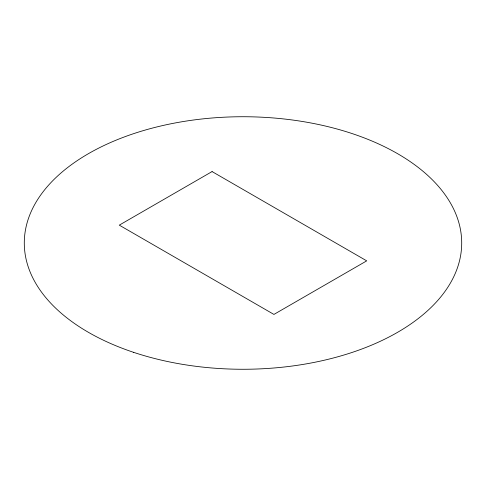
<?xml version="1.0" encoding="UTF-8"?>
<svg xmlns="http://www.w3.org/2000/svg" width="486" height="486" viewBox="0 0 486 486"><rect width="100%" height="100%" fill="white"/><g stroke="black" fill="none" stroke-linecap="round" stroke-linejoin="round"><path stroke-width="0.73" d="M212.072 171.576L119.283 225.146L273.928 314.424L366.717 260.854L212.072 171.576M133.65 352.35A218.7 126.263 0 0 0 461.7 243A218.7 126.263 0 0 0 133.65 133.65A218.7 126.263 0 0 0 133.65 352.35"/></g></svg>
